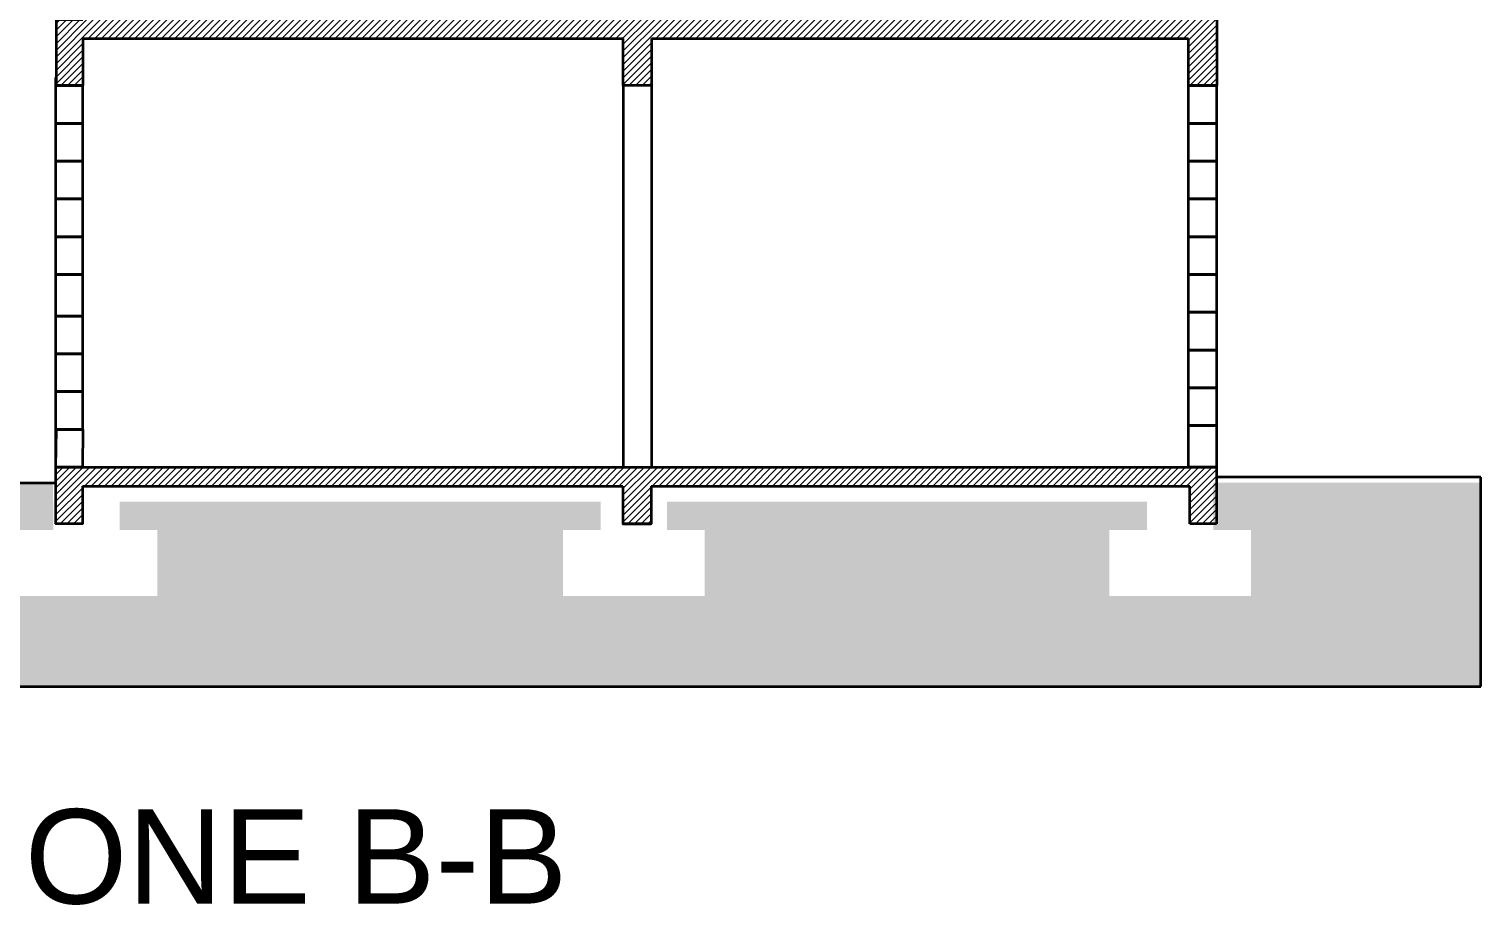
# Model space of a CAD drawing. Header units: metres. Extents: x -90 to 10476, y -9 to 23.
# Drawn here: x -48.5 to -40.81, y 2.66 to 7.3 of the extents above; entities that cross this region are included whole.
import ezdxf

# ---------------------------------------------------------------- set-up
doc = ezdxf.new("R2010")
doc.units = ezdxf.units.M
doc.header["$LTSCALE"] = 5
doc.header["$MEASUREMENT"] = 0
for name, color, linetype, lineweight in [('A-ANNO-NOTE', 7, 'Continuous', 35), ('A-ELEV-MBE1', 7, 'Continuous', 35), ('A-SECT-MCUT', 7, 'Continuous', 35), ('A-SECT-PATT', 8, 'Continuous', 18)]:
    doc.layers.add(name, color=color, linetype=linetype, lineweight=lineweight)
doc.layers.add('sezioni', color=1, linetype='Continuous')
doc.styles.get("Standard").update_dxf_attribs({"font": 'arial.ttf'})

msp = doc.modelspace()

# ---------------------------------------------------------------- hatches: boundary and pattern name
at = {"layer": 'A-SECT-PATT'}
h = msp.add_hatch(dxfattribs=at)
h.set_pattern_fill('ANSI31', color=256, scale=0.2, style=0)
h.set_pattern_definition([(45, (-50.12109, 3.721465), (-0.01767767, 0.01767767), [])])
h.paths.add_polyline_path([(-48.2104, 7.2506), (-45.3503, 7.2506), (-45.3503, 7.0006), (-45.2003, 7.0006), (-45.2003, 7.2506), (-42.3579, 7.2506), (-42.3579, 7.0006), (-42.2079, 7.0006), (-42.2079, 7.3506), (-42.3579, 7.3506), (-47.0134, 7.3506), (-48.3504, 7.3506), (-48.3504, 7.0006), (-48.2104, 7.0006)])
h = msp.add_hatch(dxfattribs=at)
h.set_pattern_fill('ANSI31', color=256, scale=0.2, style=0)
h.set_pattern_definition([(45, (-50.124016, 3.701666), (-0.01767767, 0.01767767), [])])
h.paths.add_polyline_path([(-42.2108, 4.9808), (-42.3508, 4.9808), (-45.2032, 4.9808), (-45.3524, 4.9808), (-48.2133, 4.9808), (-48.3533, 4.9808), (-48.3533, 4.6808), (-48.2133, 4.6808), (-48.2133, 4.8808), (-45.3524, 4.8808), (-45.3524, 4.6808), (-45.2032, 4.6808), (-45.2032, 4.8808), (-42.3508, 4.8808), (-42.3508, 4.6808), (-42.2108, 4.6808)])
h = msp.add_hatch(dxfattribs=at)
h.set_pattern_fill('DOTS', color=256, style=0)
h.set_pattern_definition([(0, (-97.21378, 1.00305), (0.03125, 0.0625), [0, -0.0625])])
h.paths.add_polyline_path([(-42.7775, 4.6479), (-42.5783, 4.6479), (-42.5783, 4.7979), (-45.1182, 4.7979), (-45.1182, 4.6479), (-44.9191, 4.6479), (-44.9191, 4.2979), (-45.6691, 4.2979), (-45.6691, 4.6479), (-45.4699, 4.6479), (-45.4699, 4.7979), (-48.0161, 4.7979), (-48.0161, 4.6479), (-47.8169, 4.6479), (-47.8169, 4.2979), (-48.5669, 4.2979), (-48.5669, 4.6479), (-48.3677, 4.6479), (-48.3677, 4.7979), (-48.3692, 4.7979), (-48.3692, 4.8979), (-50.1399, 4.8979), (-50.1399, 3.8188), (-40.8104, 3.8188), (-40.8104, 4.2979), (-40.8104, 4.5575), (-40.8104, 4.6479), (-40.8104, 4.7979), (-40.8104, 4.8979), (-42.2266, 4.8979), (-42.2266, 4.7979), (-42.2266, 4.6479), (-42.0275, 4.6479), (-42.0275, 4.2979), (-42.7775, 4.2979)])

# ---------------------------------------------------------------- linework, layer by layer
at = {"layer": 'A-ANNO-NOTE'}
for p, q in [((-48.3533, 4.9808), (-48.3533, 7.0445)), ((-45.3503, 7.0006), (-45.3503, 4.9808)), ((-45.2003, 7.0006), (-45.2003, 4.9808)), ((-40.8104, 4.9284), (-42.2108, 4.9284)), ((-40.8104, 3.8188), (-40.8104, 4.9284)), ((-50.1399, 4.8979), (-48.3533, 4.8979)), ((-50.1399, 3.8188), (-40.8104, 3.8188))]:
    msp.add_line(p, q, dxfattribs=at)
at = {"layer": 'A-ELEV-MBE1'}
for p, q in [((-42.3479, 7.0006), (-42.3479, 7.0006)), ((-42.3479, 7.0006), (-42.3459, 7.0006)), ((-42.3459, 7.0006), (-42.3479, 7.0006)), ((-42.2079, 7.0006), (-42.2697, 7.0006)), ((-42.2697, 7.0006), (-42.2079, 7.0006))]:
    msp.add_line(p, q, dxfattribs=at)
msp.add_lwpolyline([(-45.2003, 7.2506), (-45.2003, 7.0006), (-45.3503, 7.0006), (-45.3503, 7.2506)], dxfattribs=at)
at = {"layer": 'A-SECT-MCUT'}
for p, q in [((-48.2104, 7.2506), (-45.3503, 7.2506)), ((-45.2003, 7.2506), (-42.3579, 7.2506)), ((-48.2133, 4.9808), (-45.3524, 4.9808)), ((-45.2032, 4.9808), (-42.3508, 4.9808)), ((-42.3508, 4.9808), (-42.2108, 4.9808)), ((-42.2108, 4.9808), (-42.2108, 4.6808)), ((-48.2133, 4.8808), (-45.3532, 4.8808)), ((-45.2032, 4.8808), (-42.3508, 4.8808)), ((-42.3508, 4.6808), (-42.3508, 4.8808)), ((-42.2108, 4.6808), (-42.3508, 4.6808))]:
    msp.add_line(p, q, dxfattribs=at)
for points in [[(-48.2104, 7.2506), (-48.2104, 7.0006), (-48.3504, 7.0006), (-48.3504, 7.3506), (-48.2104, 7.3506)], [(-42.2079, 7.3506), (-42.2079, 7.0006), (-42.3579, 7.0006), (-42.3579, 7.2506)], [(-45.2003, 7.2506), (-45.2003, 7.0006), (-45.3503, 7.0006), (-45.3503, 7.2506)], [(-48.2133, 4.8808), (-48.2133, 4.6808), (-48.3533, 4.6808), (-48.3533, 4.9808), (-48.2133, 4.9808)], [(-45.3524, 4.9808), (-45.2032, 4.9808)], [(-45.2032, 4.8808), (-45.2032, 4.6808), (-45.3524, 4.6808)], [(-45.3524, 4.8808), (-45.3524, 4.6808), (-45.2032, 4.6808)]]:
    msp.add_lwpolyline(points, dxfattribs=at)
for points in [[(-48.3533, 7.0006), (-48.2133, 7.0006), (-48.2133, 6.8006), (-48.3533, 6.8006)], [(-42.3579, 7.0006), (-42.2108, 7.0006), (-42.2108, 6.8006), (-42.3579, 6.8006)], [(-48.3533, 6.8006), (-48.2133, 6.8006), (-48.2133, 6.6006), (-48.3533, 6.6006)], [(-42.3579, 6.8006), (-42.2108, 6.8006), (-42.2108, 6.6006), (-42.3579, 6.6006)], [(-48.3533, 6.6006), (-48.2133, 6.6006), (-48.2133, 6.4006), (-48.3533, 6.4006)], [(-42.3579, 6.6006), (-42.2108, 6.6006), (-42.2108, 6.4006), (-42.3579, 6.4006)], [(-48.3533, 6.4006), (-48.2133, 6.4006), (-48.2133, 6.2006), (-48.3533, 6.2006)], [(-42.3579, 6.4006), (-42.2108, 6.4006), (-42.2108, 6.2006), (-42.3579, 6.2006)], [(-48.3533, 6.2006), (-48.2133, 6.2006), (-48.2133, 6.0006), (-48.3533, 6.0006)], [(-42.3579, 6.2006), (-42.2108, 6.2006), (-42.2108, 6.0006), (-42.3579, 6.0006)], [(-48.3533, 6.0006), (-48.2133, 6.0006), (-48.2133, 5.7808), (-48.3533, 5.7808)], [(-42.3579, 6.0006), (-42.2108, 6.0006), (-42.2108, 5.8006), (-42.3579, 5.8006)], [(-48.3533, 5.7808), (-48.2133, 5.7808), (-48.2133, 5.5808), (-48.3533, 5.5808)], [(-42.3579, 5.8006), (-42.2108, 5.8006), (-42.2108, 5.6006), (-42.3579, 5.6006)], [(-48.3533, 5.5808), (-48.2133, 5.5808), (-48.2133, 5.3808), (-48.3533, 5.3808)], [(-42.3579, 5.6006), (-42.2108, 5.6006), (-42.2108, 5.4006), (-42.3579, 5.4006)], [(-48.3533, 5.3808), (-48.2133, 5.3808), (-48.2133, 5.1808), (-48.3533, 5.1808)], [(-42.3579, 5.4006), (-42.2108, 5.4006), (-42.2108, 5.2006), (-42.3579, 5.2006)], [(-48.3504, 5.1808), (-48.2104, 5.1808), (-48.2133, 4.9808), (-48.3533, 4.9808)], [(-42.3579, 5.2006), (-42.2108, 5.2006), (-42.2108, 4.9808), (-42.3579, 4.9808)]]:
    msp.add_lwpolyline(points, close=True, dxfattribs=at)

# ---------------------------------------------------------------- texts
at = {"layer": 'sezioni', "insert": (-50.0705, 3.1701), "char_height": 0.5, "attachment_point": 1}
msp.add_mtext_dynamic_manual_height_columns('SEZIONE B-B', width=5792.642923, gutter_width=12.5, heights=[0], dxfattribs=at)

doc.saveas('drawing.dxf')
